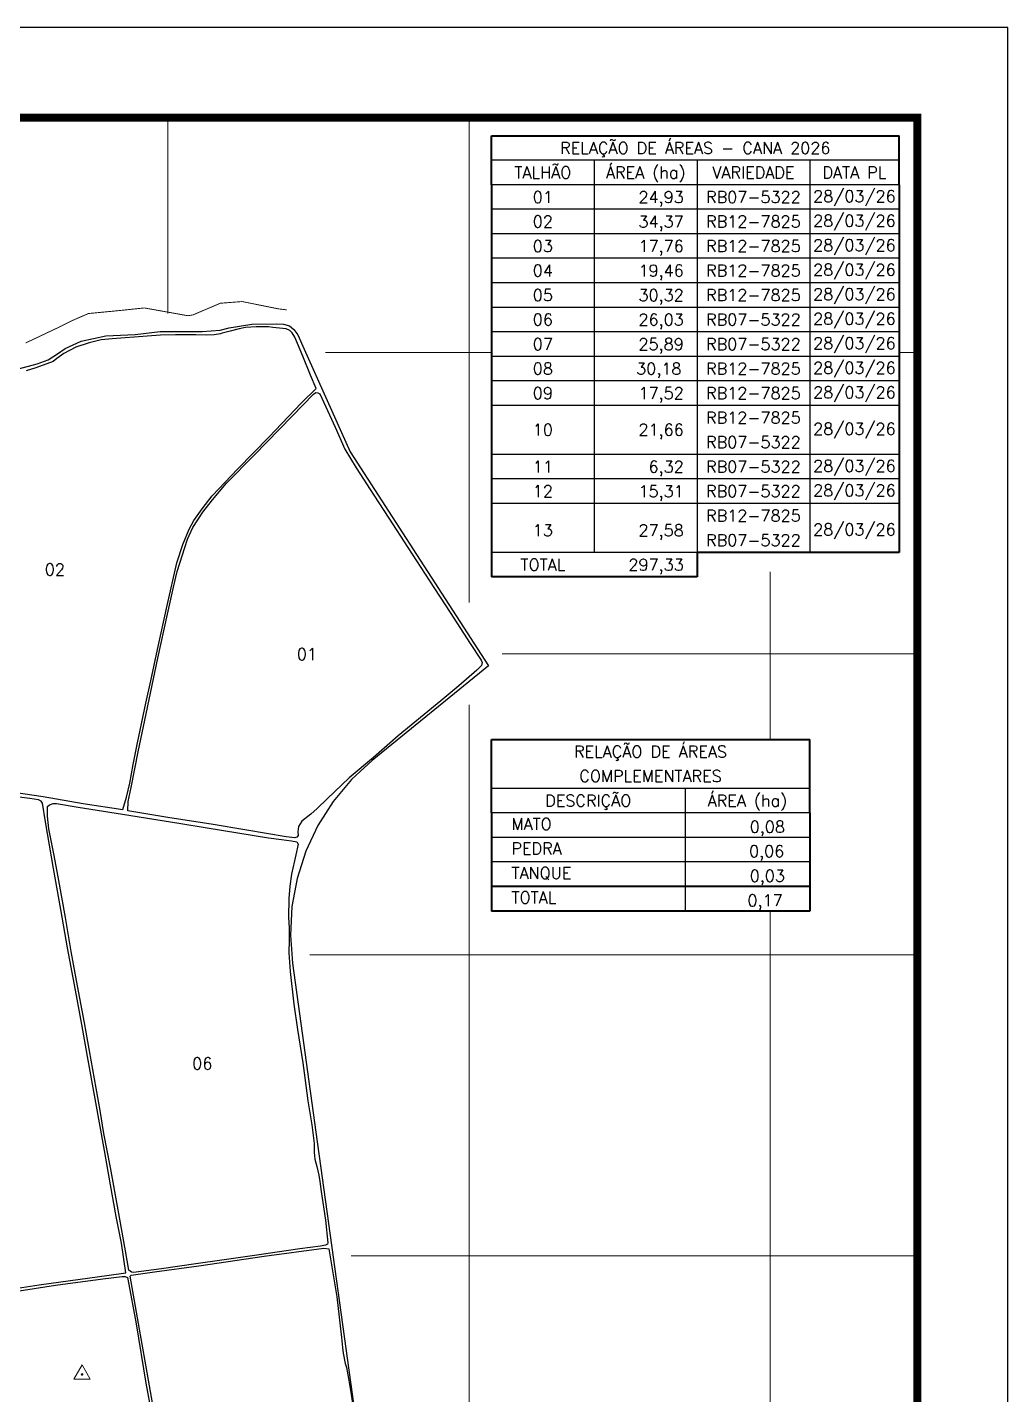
# Model space of a CAD drawing. Extents: x 731744 to 734894, y 7816585 to 7821040.
# Drawn here: x 733267 to 734894, y 7818770 to 7821040 of the extents above; entities that cross this region are included whole.
import ezdxf
from ezdxf.enums import TextEntityAlignment as Align

# ---------------------------------------------------------------- set-up
doc = ezdxf.new("R2010")
doc.units = 0
doc.header["$MEASUREMENT"] = 0
doc.linetypes.add('CONTINUO', pattern=[0])
doc.linetypes.add('LIN0', pattern=[0])
for name, color, linetype in [('0114000005', 1, 'CONTINUOUS'), ('0114000005001', 5, 'CONTINUOUS'), ('0114000005002', 5, 'CONTINUOUS'), ('0114000005005', 5, 'CONTINUOUS'), ('0114000005006', 5, 'CONTINUOUS'), ('0114000005007', 5, 'CONTINUOUS'), ('0114000005008', 5, 'CONTINUOUS'), ('CORREGO', 174, 'CONTINUO'), ('MARGEM', 5, 'CONTINUOUS'), ('QUADRO_DE_AREAS_CANA_2026', 7, 'CONTINUOUS'), ('QUADRO_DE_AREAS_COMPLEMENTARES', 7, 'CONTINUOUS'), ('TEXTO', 7, 'CONTINUOUS')]:
    doc.layers.add(name, color=color, linetype=linetype)
doc.layers.add('MALHA', color=8, linetype='CONTINUOUS', lineweight=9)
doc.styles.add('SIMPLEX', font='simplex', dxfattribs={"height": 0.2})

msp = doc.modelspace()

# ---------------------------------------------------------------- linework, layer by layer
at = {"layer": '0114000005', "linetype": 'Continuous'}
msp.add_lwpolyline([(733252.1, 7820472.9), (733282.9, 7820481.3), (733301.2, 7820487.9), (733316.7, 7820497.8), (733329.4, 7820506.9), (733355.7, 7820519), (733396.8, 7820527.8), (733445.5, 7820530.2), (733487.1, 7820534.9), (733528.7, 7820534.9), (733556.8, 7820535.1), (733586.7, 7820537.1), (733601.7, 7820541.2), (733639.5, 7820547), (733680.2, 7820547.8), (733691.7, 7820547), (733701.8, 7820544.4), (733709.1, 7820538.6), (733715.6, 7820529.4), (733726, 7820505.9), (733802.8, 7820335), (733918.9, 7820155.3), (734032, 7819979.8), (733839.2, 7819822.9), (733819.4, 7819804.5), (733804.8, 7819791), (733774.5, 7819754.6), (733749, 7819714.7), (733728.9, 7819671.8), (733714.4, 7819626.7), (733705.8, 7819580.1), (733703.2, 7819532.8), (733706.7, 7819486.1), (733745.6, 7819205.2), (733984, 7817484.9)], dxfattribs=at)
at = {"layer": '0114000005001', "linetype": 'Continuous', "flags": 128}
msp.add_lwpolyline([(733571.6, 7819716.8), (733503.1, 7819727.7), (733433.3, 7819739.2), (733434, 7819754.8), (733438.8, 7819777.6), (733450.3, 7819836.9), (733463.9, 7819900.4), (733483.4, 7819992.4), (733499.3, 7820065.8), (733509.3, 7820110.7), (733515.2, 7820136.7), (733532.3, 7820190.4), (733541.1, 7820209.4), (733557.8, 7820234.8), (733573.9, 7820255.5), (733597.5, 7820283), (733643.2, 7820329.6), (733706.1, 7820394.5), (733741.7, 7820430.8), (733745.4, 7820433.6), (733749.1, 7820433.3), (733752, 7820431.3), (733758.9, 7820417.4), (733777.7, 7820376.1), (733793.9, 7820339.5), (733812.6, 7820308.5), (733841.8, 7820263.4), (733866.5, 7820225), (733898.2, 7820176.4), (733934.3, 7820121.1), (733968.4, 7820068.2), (734001.9, 7820017.1), (734020.2, 7819989.4), (734021.7, 7819985.4), (734020.8, 7819980.2), (734012.9, 7819972.6), (733983.1, 7819946.6), (733953.2, 7819921.8), (733925.4, 7819899.3), (733882.4, 7819863.7), (733841, 7819827.5), (733800.7, 7819793.6), (733764.5, 7819759), (733748, 7819742.8), (733737.3, 7819733.4), (733722.2, 7819722), (733716.5, 7819713.2), (733715.7, 7819704.4), (733716.1, 7819698.2), (733714, 7819695.3), (733710.6, 7819694.3), (733696.1, 7819696), (733631.1, 7819707.2)], close=True, dxfattribs=at)
at = {"layer": '0114000005002', "linetype": 'Continuous', "flags": 128}
msp.add_lwpolyline([(733210.1, 7819775), (733292.6, 7819762.6), (733359.1, 7819751.4), (733425.2, 7819741.1), (733431.3, 7819761.9), (733436.9, 7819785.2), (733442.3, 7819816.2), (733449.5, 7819852), (733463.3, 7819917.9), (733471.5, 7819954.9), (733482.6, 7820006.8), (733498.7, 7820080.2), (733514.6, 7820150.9), (733524.5, 7820181.3), (733535.4, 7820206.7), (733543, 7820221), (733556.6, 7820240.6), (733573.7, 7820262.2), (733616.2, 7820306.8), (733667.5, 7820359.6), (733722, 7820416.6), (733746.3, 7820440.6), (733736.9, 7820462.4), (733724.1, 7820494.2), (733710.5, 7820525.7), (733706, 7820533), (733702.1, 7820537), (733696.1, 7820539.7), (733674.3, 7820541.8), (733666.7, 7820542.6), (733646.6, 7820543.1), (733629, 7820541.9), (733618.5, 7820539.4), (733603.4, 7820535.7), (733590.3, 7820532.5), (733587, 7820531.3), (733576.9, 7820529.3), (733563.2, 7820528.9), (733546.3, 7820529.4), (733512.6, 7820529.5), (733487.5, 7820528.9), (733465.5, 7820527.1), (733407.4, 7820523.1), (733389.2, 7820521.3), (733369.3, 7820516.2), (733347.2, 7820509.3), (733327.2, 7820498.5), (733315.4, 7820490.2), (733309.3, 7820485.3), (733280.6, 7820474.5), (733264.9, 7820469.8)], dxfattribs=at)
at = {"layer": '0114000005005', "linetype": 'Continuous', "flags": 128}
msp.add_lwpolyline([(733213.7, 7818940.6), (733286.4, 7818951.7), (733402.7, 7818968.1), (733430, 7818971.7), (733422.8, 7819020.9), (733414.3, 7819065.4), (733404.8, 7819118.2), (733394.7, 7819174.8), (733379.1, 7819260.9), (733366.2, 7819331.1), (733357, 7819384.4), (733346.5, 7819441.1), (733333, 7819511.5), (733322.4, 7819575.1), (733309.9, 7819643.4), (733296.5, 7819720.6), (733291.6, 7819751.8), (733289.7, 7819755.3), (733285.3, 7819757.3), (733270.8, 7819759.6), (733244.2, 7819763.1)], dxfattribs=at)
at = {"layer": '0114000005006', "linetype": 'Continuous', "flags": 128}
msp.add_lwpolyline([(733546.1, 7818986.8), (733489.1, 7818978.7), (733442.9, 7818972.5), (733439.3, 7818973.1), (733435.1, 7818976), (733429.5, 7819008.4), (733417.4, 7819076.2), (733404.9, 7819146.6), (733393.8, 7819203.3), (733387.3, 7819241.4), (733381, 7819278.7), (733372.8, 7819325), (733361.3, 7819387), (733350.1, 7819448.2), (733339.3, 7819505.5), (733329.9, 7819561.8), (733318, 7819629.2), (733310.4, 7819667.5), (733302.3, 7819709.1), (733300.1, 7819730.4), (733300.3, 7819746.1), (733303.6, 7819749.2), (733309.5, 7819751.3), (733315.2, 7819751.4), (733350.9, 7819745.4), (733424.7, 7819733.4), (733518.2, 7819718.3), (733565.2, 7819710.8), (733667.1, 7819694.2), (733688.6, 7819691.4), (733705.3, 7819689.5), (733713.9, 7819687.3), (733716.1, 7819683.6), (733712.5, 7819665.8), (733705, 7819633.9), (733702.1, 7819613.9), (733700.8, 7819593.3), (733699.9, 7819561.8), (733701, 7819544.6), (733701.5, 7819525), (733700.5, 7819503.2), (733702.8, 7819472.4), (733708.8, 7819418.1), (733715.3, 7819375.8), (733724.1, 7819320.3), (733727.4, 7819295.9), (733732.2, 7819257.6), (733738.8, 7819217.5), (733742.6, 7819186.8), (733742.7, 7819181.8), (733742.5, 7819171.5), (733743.6, 7819160.8), (733747, 7819148.2), (733750.5, 7819133.8), (733752, 7819123.5), (733754.6, 7819106.8), (733761.5, 7819059.2), (733765.6, 7819021.8), (733764.9, 7819019.6), (733761.8, 7819018), (733753.5, 7819016.3), (733719.2, 7819011.8), (733647.6, 7819001.4), (733589.5, 7818993.1)], close=True, dxfattribs=at)
at = {"layer": '0114000005007', "linetype": 'Continuous', "flags": 128}
msp.add_lwpolyline([(733478.3, 7818733.9), (733462.3, 7818824.9), (733445.9, 7818916.1), (733437.3, 7818966.4), (733438.8, 7818967.8), (733477.6, 7818973.4), (733551.2, 7818983.6), (733659.9, 7818999.3), (733759, 7819012.5), (733767.1, 7819011.9), (733772.5, 7818978.5), (733780.5, 7818931.9), (733788.2, 7818864.2), (733790, 7818847.6), (733791.1, 7818838.4), (733794.3, 7818821.3), (733796.3, 7818814.6), (733799.6, 7818796.3), (733804.1, 7818769.6), (733811.2, 7818722.8)], dxfattribs=at)
at = {"layer": '0114000005008', "linetype": 'Continuous', "flags": 128}
msp.add_lwpolyline([(733103.4, 7818755.5), (733087, 7818845.5), (733078.3, 7818895.1), (733076.3, 7818908.7), (733076.6, 7818917), (733078.2, 7818920), (733081.3, 7818922.5), (733085.2, 7818922.5), (733090.9, 7818922.2), (733103, 7818922.2), (733132.9, 7818925.4), (733224.8, 7818937.4), (733313.5, 7818951.2), (733392, 7818961.7), (733423.8, 7818965.8), (733429, 7818965.8), (733432.7, 7818963.8), (733433.6, 7818961.1), (733447, 7818887), (733463.2, 7818788.6), (733475.6, 7818723.5)], dxfattribs=at)
at = {"layer": 'CORREGO', "color": 174, "linetype": 'CONTINUO', "const_width": 1.5}
msp.add_lwpolyline([(733263.7, 7820516), (733316.3, 7820540.9), (733339.2, 7820552.4), (733368, 7820564.9), (733415.9, 7820569.5), (733460.8, 7820574.2), (733532.9, 7820561.3), (733541.5, 7820562.6), (733587, 7820582), (733623.2, 7820584.8), (733683.9, 7820572.6), (733697.2, 7820571)], dxfattribs=at)
at = {"layer": 'MALHA', "color": 8}
for points in [[(733500, 7820890.2), (733500, 7820564.9)], [(734000, 7820890.2), (734000, 7820084.8)], [(733761.6, 7820500), (734037, 7820500)], [(734714.1, 7820500), (734744.1, 7820500)], [(734500, 7820136), (734500, 7819857.7)], [(734054.7, 7820000), (734744.1, 7820000)], [(734000, 7819915), (734000, 7817588.1)], [(734500, 7819572.7), (734500, 7817086.8)], [(733735.7, 7819500), (734744.1, 7819500)], [(733804.3, 7819000), (734744.1, 7819000)]]:
    msp.add_lwpolyline(points, dxfattribs=at)
at = {"layer": 'MARGEM', "color": 174, "linetype": 'LIN0', "flags": 128}
msp.add_lwpolyline([(734894.1, 7816585.2), (734894.1, 7821040.2), (731744.1, 7821040.2), (731744.1, 7816585.2)], close=True, dxfattribs=at)
at = {"layer": 'MARGEM', "color": 174, "linetype": 'LIN0', "const_width": 13.6, "flags": 128}
msp.add_lwpolyline([(734744.1, 7817086.8), (734744.1, 7820890.2), (731894.1, 7820890.2), (731894.1, 7817086.8)], close=True, dxfattribs=at)
at = {"layer": 'QUADRO_DE_AREAS_CANA_2026', "color": 174, "linetype": 'ByBlock', "lineweight": 40}
for p, q in [((734037, 7820778.8), (734037, 7820860.2)), ((734037, 7820860.2), (734714.1, 7820860.2)), ((734714.1, 7820778.8), (734714.1, 7820860.2)), ((734037, 7820778.8), (734037, 7820127.4)), ((734714.1, 7820778.8), (734714.1, 7820168.1)), ((734378.6, 7820168.1), (734378.6, 7820127.4)), ((734714.1, 7820168.1), (734378.6, 7820168.1)), ((734378.6, 7820127.4), (734037, 7820127.4))]:
    msp.add_line(p, q, dxfattribs=at)
at = {"layer": 'QUADRO_DE_AREAS_CANA_2026', "linetype": 'Continuous'}
for p, q in [((734714.1, 7820819.5), (734037, 7820819.5)), ((734207.8, 7820819.5), (734207.8, 7820168.1)), ((734378.6, 7820819.5), (734378.6, 7820168.1)), ((734565.4, 7820819.5), (734565.4, 7820168.1)), ((734714.1, 7820778.8), (734037, 7820778.8)), ((734714.1, 7820738), (734037, 7820738)), ((734714.1, 7820697.3), (734037, 7820697.3)), ((734714.1, 7820656.6), (734037, 7820656.6)), ((734714.1, 7820615.9), (734037, 7820615.9)), ((734714.1, 7820575.2), (734037, 7820575.2)), ((734714.1, 7820534.5), (734037, 7820534.5)), ((734714.1, 7820493.8), (734037, 7820493.8)), ((734714.1, 7820453.1), (734037, 7820453.1)), ((734714.1, 7820412.4), (734037, 7820412.4)), ((734714.1, 7820330.9), (734037, 7820330.9)), ((734714.1, 7820290.2), (734037, 7820290.2)), ((734714.1, 7820249.5), (734037, 7820249.5)), ((734378.6, 7820168.1), (734037, 7820168.1))]:
    msp.add_line(p, q, dxfattribs=at)
at = {"layer": 'QUADRO_DE_AREAS_COMPLEMENTARES', "color": 174, "linetype": 'ByBlock', "lineweight": 40}
for p, q in [((734037, 7819735.6), (734037, 7819857.7)), ((734037, 7819857.7), (734565.4, 7819857.7)), ((734565.4, 7819735.6), (734565.4, 7819857.7)), ((734037, 7819735.6), (734037, 7819613.5)), ((734565.4, 7819735.6), (734565.4, 7819613.5)), ((734565.4, 7819613.5), (734037, 7819613.5)), ((734037, 7819613.5), (734037, 7819572.7)), ((734565.4, 7819613.5), (734565.4, 7819572.7)), ((734565.4, 7819572.7), (734037, 7819572.7))]:
    msp.add_line(p, q, dxfattribs=at)
at = {"layer": 'QUADRO_DE_AREAS_COMPLEMENTARES', "linetype": 'Continuous'}
for p, q in [((734565.4, 7819776.3), (734037, 7819776.3)), ((734358.6, 7819776.3), (734358.6, 7819572.7)), ((734565.4, 7819735.6), (734037, 7819735.6)), ((734565.4, 7819694.9), (734037, 7819694.9)), ((734565.4, 7819654.2), (734037, 7819654.2))]:
    msp.add_line(p, q, dxfattribs=at)
at = {"layer": 'TEXTO', "color": 7, "lineweight": 9, "flags": 128}
msp.add_lwpolyline([(733343.9, 7818795.3), (733371.1, 7818795.3), (733357.5, 7818818.8)], close=True, dxfattribs=at)
at = {"layer": 'TEXTO', "color": 7, "lineweight": 9, "const_width": 2.12, "flags": 128}
msp.add_lwpolyline([(733356.4, 7818803.1, -1), (733358.5, 7818803.1, -1)], format="xyb", close=True, dxfattribs=at)

# ---------------------------------------------------------------- texts
at = {"layer": 'QUADRO_DE_AREAS_CANA_2026', "linetype": 'Continuous', "style": 'SIMPLEX'}
for s, p in [('RELAÇÃO DE ÁREAS - CANA 2026', (734375.5, 7820839.8)), ('TALHÃO', (734122.4, 7820799.1)), ('ÁREA (ha)', (734293.2, 7820799.1)), ('VARIEDADE', (734472, 7820799.1)), ('DATA PL', (734639.7, 7820799.1)), ('01', (734122.4, 7820758.4)), ('RB07-5322', (734472, 7820758.4)), ('28/03/26', (734639.7, 7820759.7)), ('02', (734122.4, 7820717.7)), ('RB12-7825', (734472, 7820717.7)), ('28/03/26', (734639.7, 7820719)), ('28/03/26', (734639.7, 7820678.3)), ('03', (734122.4, 7820677)), ('RB12-7825', (734472, 7820677)), ('04', (734122.4, 7820636.3)), ('RB12-7825', (734472, 7820636.3)), ('28/03/26', (734639.7, 7820637.6)), ('05', (734122.4, 7820595.6)), ('RB12-7825', (734472, 7820595.6)), ('28/03/26', (734639.7, 7820596.9)), ('06', (734122.4, 7820554.8)), ('RB07-5322', (734472, 7820554.8)), ('28/03/26', (734639.7, 7820556.2)), ('07', (734122.4, 7820514.1)), ('RB07-5322', (734472, 7820514.1)), ('28/03/26', (734639.7, 7820515.5)), ('28/03/26', (734639.7, 7820474.7)), ('08', (734122.4, 7820473.4)), ('RB12-7825', (734472, 7820473.4)), ('09', (734122.4, 7820432.7)), ('RB12-7825', (734472, 7820432.7)), ('28/03/26', (734639.7, 7820434)), ('RB12-7825', (734472, 7820392)), ('10', (734122.4, 7820372)), ('28/03/26', (734639.7, 7820373.4)), ('RB07-5322', (734472, 7820351.3)), ('11', (734122.4, 7820310.6)), ('RB07-5322', (734472, 7820310.6)), ('28/03/26', (734639.7, 7820311.9)), ('28/03/26', (734639.7, 7820271.2)), ('12', (734122.4, 7820269.9)), ('RB07-5322', (734472, 7820269.9)), ('RB12-7825', (734472, 7820229.2)), ('13', (734122.4, 7820205)), ('28/03/26', (734639.7, 7820206.3)), ('RB07-5322', (734472, 7820188.4)), ('TOTAL', (734122.4, 7820147.7))]:
    msp.add_text(s, height=19.5, dxfattribs=at).set_placement(p, align=Align.MIDDLE_CENTER)
for s, p in [('24,93', (734356.4, 7820748.5)), ('34,37', (734356.4, 7820707.8)), ('17,76', (734356.4, 7820667.1)), ('19,46', (734356.4, 7820626.4)), ('30,32', (734356.4, 7820585.7)), ('26,03', (734356.4, 7820545)), ('25,89', (734356.4, 7820504.3)), ('30,18', (734352.6, 7820463.6)), ('17,52', (734356.4, 7820422.9)), ('21,66', (734356.4, 7820362.2)), ('6,32', (734356.4, 7820300.7)), ('15,31', (734356.4, 7820260)), ('27,58', (734356.4, 7820195.1)), ('297,33', (734356.4, 7820137.9))]:
    msp.add_text(s, height=19.5, dxfattribs=at).set_placement(p, align=Align.RIGHT)
at = {"layer": 'QUADRO_DE_AREAS_COMPLEMENTARES', "linetype": 'Continuous', "style": 'SIMPLEX'}
for s, p in [('RELAÇÃO DE ÁREAS', (734301.2, 7819837.4)), ('COMPLEMENTARES', (734301.2, 7819796.7)), ('DESCRIÇÃO', (734197.8, 7819755.9)), ('ÁREA (ha)', (734462, 7819755.9))]:
    msp.add_text(s, height=19.5, dxfattribs=at).set_placement(p, align=Align.MIDDLE_CENTER)
for s, p in [('MATO', (734070.3, 7819717.3)), ('PEDRA', (734070.3, 7819676.5)), ('TANQUE', (734070.3, 7819635.8)), ('TOTAL', (734070.3, 7819595.1))]:
    msp.add_text(s, height=19.5, dxfattribs=at).set_placement(p, align=Align.MIDDLE_LEFT)
for s, p in [('0,08', (734524.3, 7819702.8)), ('0,06', (734523.2, 7819662.1)), ('0,03', (734524.3, 7819621.3)), ('0,17', (734520.6, 7819580.6))]:
    msp.add_text(s, height=19.5, dxfattribs=at).set_placement(p, align=Align.RIGHT)
at = {"layer": 'TEXTO', "linetype": 'Continuous', "style": 'SIMPLEX'}
for s, p in [('02', (733295.6, 7820130.1)), ('01', (733714.1, 7819989.5)), ('06', (733540.4, 7819309.7))]:
    msp.add_text(s, height=19.5, dxfattribs=at).set_placement(p)

doc.saveas('drawing.dxf')
